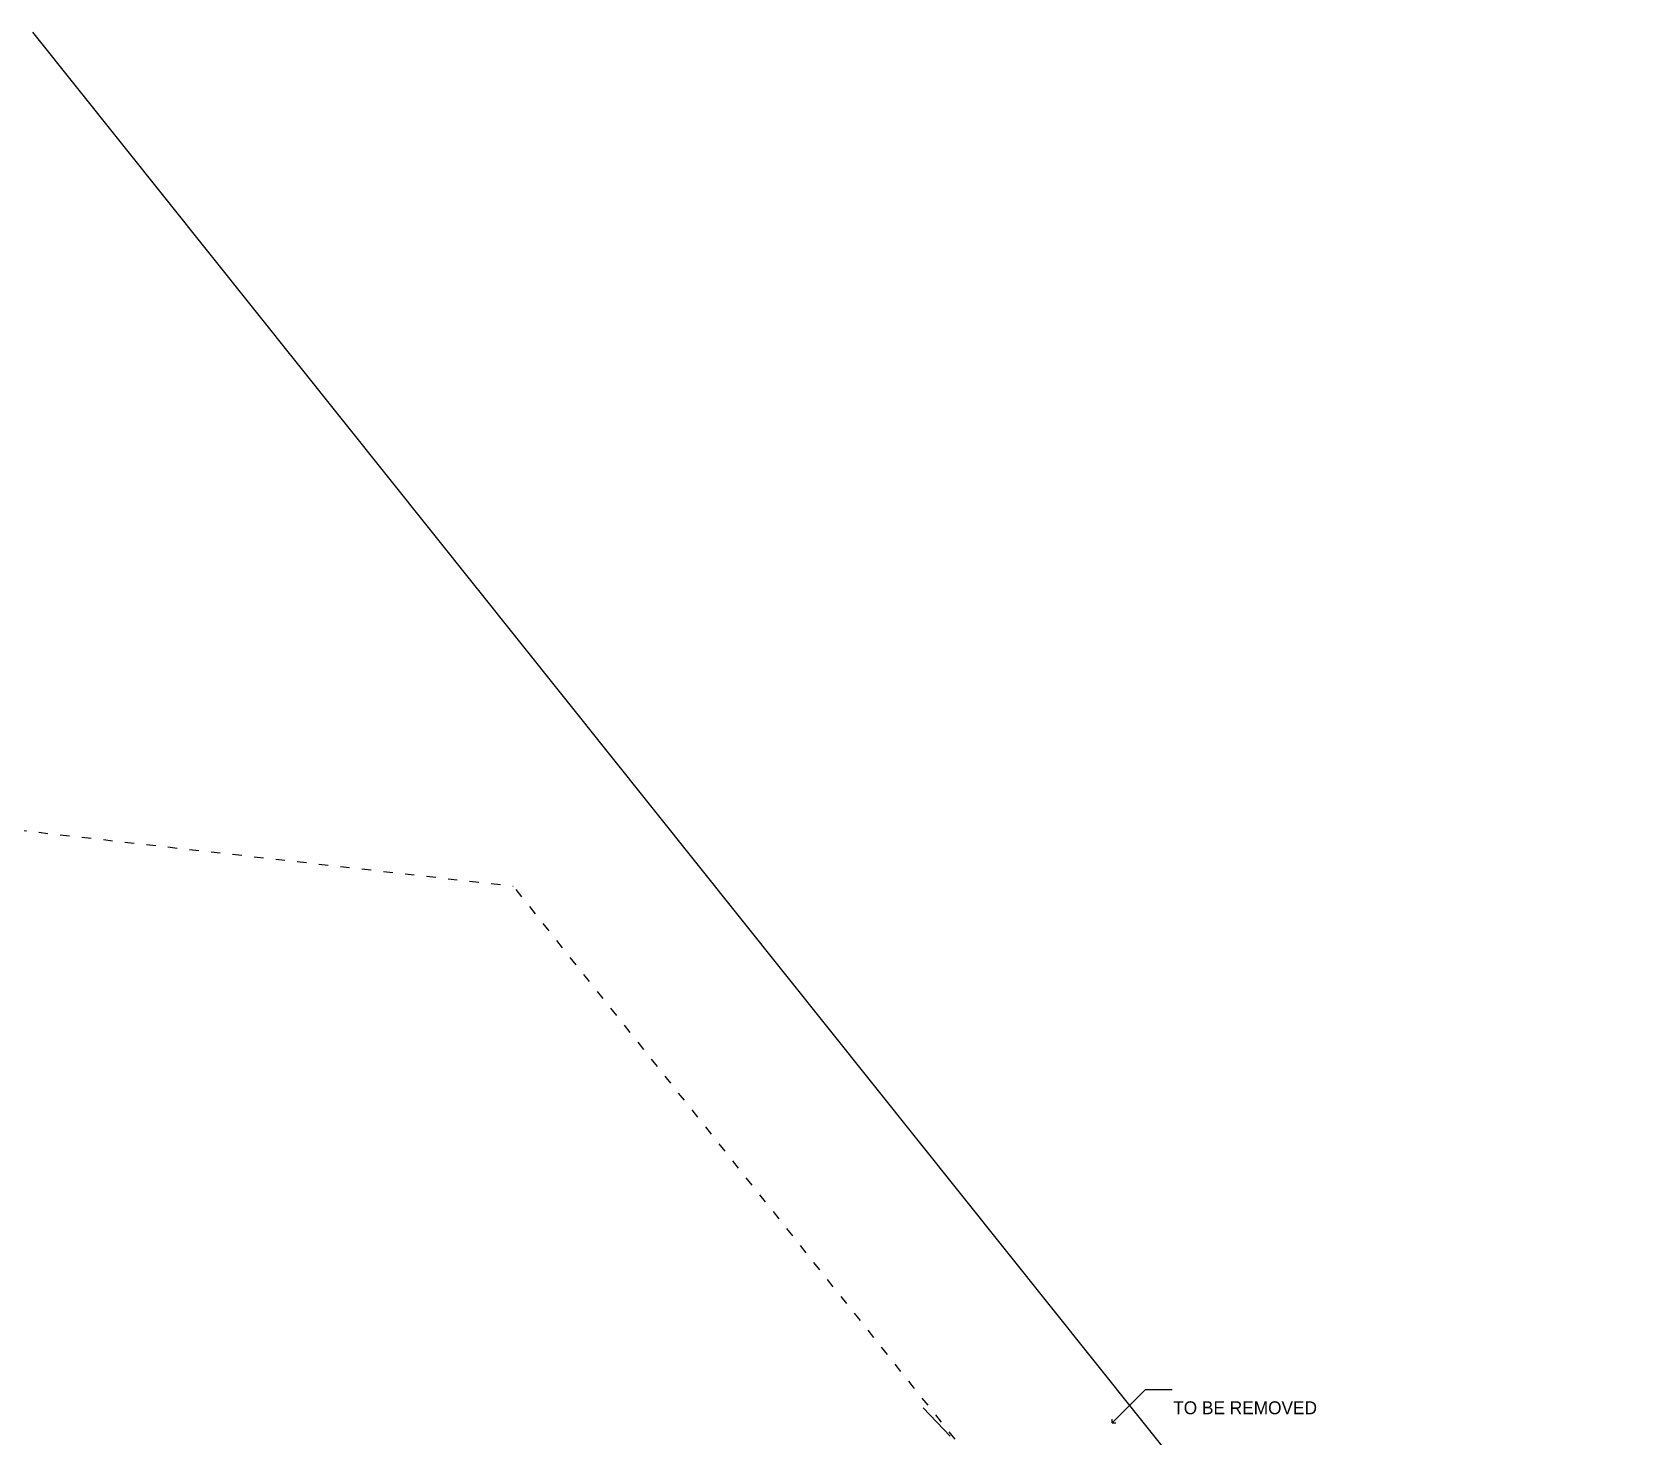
# Model space of a CAD drawing. Extents: x -92740 to -63661, y -15771 to -4391.
# Drawn here: x -77101 to -75859, y -9764 to -8676 of the extents above; entities that cross this region are included whole.
import ezdxf
from ezdxf.enums import TextEntityAlignment as Align

# ---------------------------------------------------------------- set-up
doc = ezdxf.new("R2010")
doc.units = 0
doc.header["$MEASUREMENT"] = 0
doc.linetypes.add('Dashed', pattern=[1, 0.3, -0.4, 0.3])
for name, color, linetype in [('B1NOTES', 2, 'Continuous'), ('EXWALLS', 1, 'Continuous'), ('PROPERTY LINES', 1, 'Continuous'), ('SETBACKS', 13, 'Continuous')]:
    doc.layers.add(name, color=color, linetype=linetype)
doc.styles.add('DCADTXTSTYLE1', font='AVG_TP')
doc.linetypes.add('PROPLINE', pattern='A,0,-1,[5,NGUYEN AD.shx,S=0.003774,R=0,X=-1,Y=0],0', length=1)

msp = doc.modelspace()

# ---------------------------------------------------------------- linework, layer by layer
at = {"layer": 'B1NOTES', "color": 2, "linetype": 'Continuous', "ltscale": 12}
for p, q in [((-76239, -9727.5), (-76264.5, -9753)), ((-76218, -9727.5), (-76239, -9727.5))]:
    msp.add_line(p, q, dxfattribs=at)
at = {"layer": 'B1NOTES', "color": 1, "linetype": 'Continuous', "ltscale": 12}
for q in [(-76264.5, -9750.2), (-76261.7, -9753)]:
    msp.add_line((-76264.5, -9753), q, dxfattribs=at)
at = {"layer": 'EXWALLS', "color": 1, "linetype": 'Continuous', "ltscale": 6}
msp.add_line((-76389.9, -9763.2), (-76410.9, -9741.4), dxfattribs=at)
at = {"layer": 'PROPERTY LINES', "color": 6, "linetype": 'PROPLINE', "ltscale": 240}
msp.add_line((-77100.9, -8675.7), (-75859.4, -10229.7), dxfattribs=at)
at = {"layer": 'SETBACKS', "color": 5, "linetype": 'Dashed', "ltscale": 24}
for p in [(-77613.6, -9237), (-76029.6, -10211.9)]:
    msp.add_line(p, (-76728.4, -9337.2), dxfattribs=at)

# ---------------------------------------------------------------- texts
at = {"layer": 'B1NOTES', "color": 3, "linetype": 'Continuous', "ltscale": 12, "style": 'DCADTXTSTYLE1'}
msp.add_text('TO BE REMOVED', height=10, rotation=0, dxfattribs=at).set_placement((-76217.2, -9749.3), align=Align.BOTTOM_LEFT)

doc.saveas('drawing.dxf')
